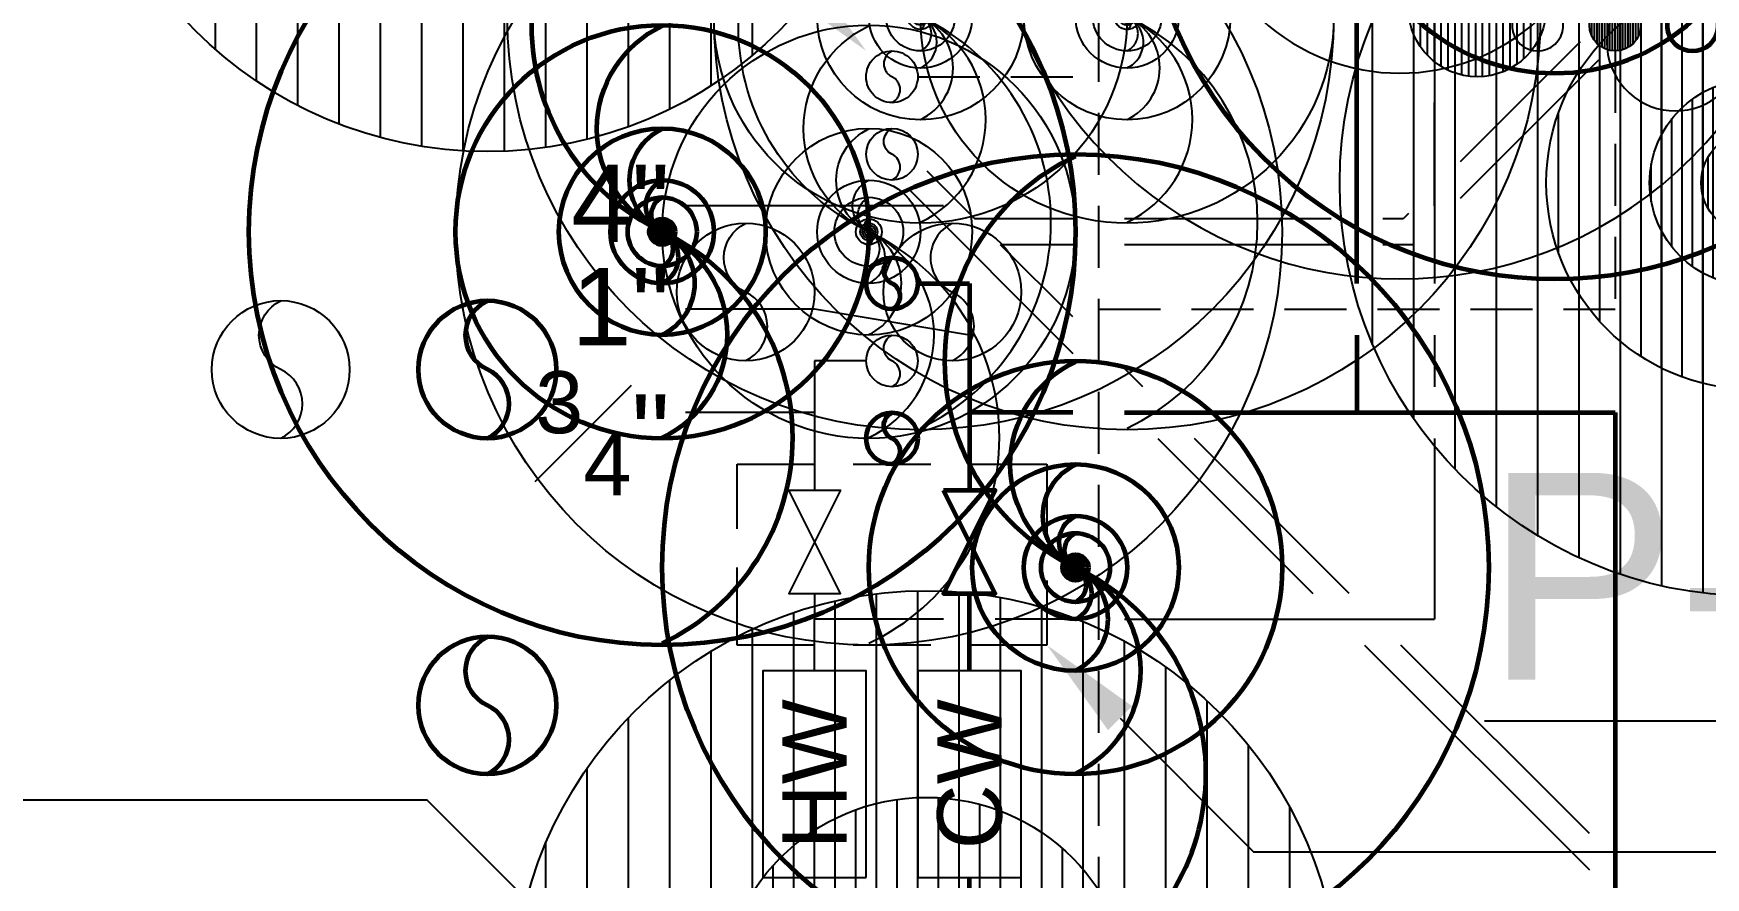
# Model space of a CAD drawing. Extents: x 2104 to 16979, y 4026 to 5124.
# Drawn here: x 8672.6 to 8769.8, y 4407 to 4456 of the extents above; entities that cross this region are included whole.
import ezdxf
from ezdxf import colors
from ezdxf.entities.mleader import LeaderData, LeaderLine
from ezdxf.enums import TextEntityAlignment as Align
from ezdxf.math import Vec2, Vec3

# ---------------------------------------------------------------- set-up
doc = ezdxf.new("R2010")
doc.units = 0
doc.header["$LTSCALE"] = 18
doc.header["$MEASUREMENT"] = 0
doc.linetypes.add('HIDDEN', pattern=[0.375, 0.25, -0.125])
doc.linetypes.add('VENT', pattern=[0.30000000000000004, 0.2, -0.1])
for name, color, linetype in [('G-ANNO-TEXT', 70, 'Continuous'), ('P-HW-N', 1, 'Continuous'), ('P-HW-N @ 1 (1)', 1, 'Continuous'), ('P-HW-N @ 1 (2)', 1, 'Continuous'), ('P-HW-N @ 12', 1, 'Continuous'), ('P-HW-N @ 128', 1, 'Continuous'), ('P-HW-N @ 16', 1, 'Continuous'), ('P-HW-N @ 192', 1, 'Continuous'), ('P-HW-N @ 2', 1, 'Continuous'), ('P-HW-N @ 24', 1, 'Continuous'), ('P-HW-N @ 384', 1, 'Continuous'), ('P-HW-N @ 4', 1, 'Continuous'), ('P-HW-N @ 48', 1, 'Continuous'), ('P-HW-N @ 64', 1, 'Continuous'), ('P-HW-N @ 768', 1, 'Continuous'), ('P-HW-N @ 8', 1, 'Continuous'), ('P-HW-N @ 96', 1, 'Continuous'), ('P-SAN-N', 6, 'Continuous'), ('P-SAN-N @ 1 (1)', 6, 'Continuous'), ('P-SAN-N @ 1 (2)', 6, 'Continuous'), ('P-SAN-N @ 12', 6, 'Continuous'), ('P-SAN-N @ 128', 6, 'Continuous'), ('P-SAN-N @ 16', 6, 'Continuous'), ('P-SAN-N @ 192', 6, 'Continuous'), ('P-SAN-N @ 2', 6, 'Continuous'), ('P-SAN-N @ 24', 6, 'Continuous'), ('P-SAN-N @ 384', 6, 'Continuous'), ('P-SAN-N @ 4', 6, 'Continuous'), ('P-SAN-N @ 48', 6, 'Continuous'), ('P-SAN-N @ 64', 6, 'Continuous'), ('P-SAN-N @ 768', 6, 'Continuous'), ('P-SAN-N @ 8', 6, 'Continuous'), ('P-SAN-N @ 96', 6, 'Continuous'), ('P-SANV-N', 5, 'VENT'), ('P-SANV-N @ 1 (1)', 5, 'VENT'), ('P-SANV-N @ 1 (2)', 5, 'VENT'), ('P-SANV-N @ 12', 5, 'VENT'), ('P-SANV-N @ 128', 5, 'VENT'), ('P-SANV-N @ 16', 5, 'VENT'), ('P-SANV-N @ 192', 5, 'VENT'), ('P-SANV-N @ 2', 5, 'VENT'), ('P-SANV-N @ 24', 5, 'VENT'), ('P-SANV-N @ 384', 5, 'VENT'), ('P-SANV-N @ 4', 5, 'VENT'), ('P-SANV-N @ 48', 5, 'VENT'), ('P-SANV-N @ 64', 5, 'VENT'), ('P-SANV-N @ 768', 5, 'VENT'), ('P-SANV-N @ 8', 5, 'VENT'), ('P-SANV-N @ 96', 5, 'VENT')]:
    doc.layers.add(name, color=color, linetype=linetype)
for name, color, linetype, lineweight in [('P-CW-N', 4, 'Continuous', 60), ('P-CW-N @ 1 (1)', 4, 'Continuous', 60), ('P-CW-N @ 1 (2)', 4, 'Continuous', 60), ('P-CW-N @ 12', 4, 'Continuous', 60), ('P-CW-N @ 128', 4, 'Continuous', 60), ('P-CW-N @ 16', 4, 'Continuous', 60), ('P-CW-N @ 192', 4, 'Continuous', 60), ('P-CW-N @ 2', 4, 'Continuous', 60), ('P-CW-N @ 24', 4, 'Continuous', 60), ('P-CW-N @ 384', 4, 'Continuous', 60), ('P-CW-N @ 4', 4, 'Continuous', 60), ('P-CW-N @ 48', 4, 'Continuous', 60), ('P-CW-N @ 64', 4, 'Continuous', 60), ('P-CW-N @ 768', 4, 'Continuous', 60), ('P-CW-N @ 8', 4, 'Continuous', 60), ('P-CW-N @ 96', 4, 'Continuous', 60), ('P-HWC-N', 2, 'Continuous', 60), ('P-HWC-N @ 1 (1)', 2, 'Continuous', 60), ('P-HWC-N @ 1 (2)', 2, 'Continuous', 60), ('P-HWC-N @ 12', 2, 'Continuous', 60), ('P-HWC-N @ 128', 2, 'Continuous', 60), ('P-HWC-N @ 16', 2, 'Continuous', 60), ('P-HWC-N @ 192', 2, 'Continuous', 60), ('P-HWC-N @ 2', 2, 'Continuous', 60), ('P-HWC-N @ 24', 2, 'Continuous', 60), ('P-HWC-N @ 384', 2, 'Continuous', 60), ('P-HWC-N @ 4', 2, 'Continuous', 60), ('P-HWC-N @ 48', 2, 'Continuous', 60), ('P-HWC-N @ 64', 2, 'Continuous', 60), ('P-HWC-N @ 768', 2, 'Continuous', 60), ('P-HWC-N @ 8', 2, 'Continuous', 60), ('P-HWC-N @ 96', 2, 'Continuous', 60)]:
    doc.layers.add(name, color=color, linetype=linetype, lineweight=lineweight)
doc.layers.get('0').freeze()
doc.styles.add('Arial', font='arial.ttf')
doc.dimstyles.new('Loop048', dxfattribs={"dimscale": 0, "dimtxt": 0.09375, "dimasz": 0.03125, "dimexe": 0.0625, "dimexo": 0.0625, "dimgap": 0.09375, "dimtad": 1, "dimdec": 4, "dimzin": 3, "dimdsep": 46, "dimlunit": 4, "dimtxsty": 'Arial', "dimblk": 'OBLIQUE', "dimcen": 0.09375, "dimdle": 0.0625, "dimclrd": 256, "dimclre": 256, "dimclrt": 256, "dimadec": 4, "dimazin": 0, "dimtfac": 0.8, "dimtdec": 4, "dimtix": 1, "dimtofl": 0, "dimtmove": 1, "dimatfit": 0, "dimldrblk": 'LeaderNoteBlock', "dimfxl": 1, "dimfrac": 1, "dimtolj": 1, "dimtzin": 0, "dimlwd": -1, "dimlwe": -1, "dimarcsym": 0})

# ---------------------------------------------------------------- blocks, each defined once
blk = doc.blocks.new('*U7')
h = blk.add_hatch()
h.set_pattern_fill('ANSI31', color=256, scale=0.025, angle=135)
h.set_pattern_definition([(180, (0, 0), (-4.336808689942018e-19, -0.003125), [])])
edge = h.paths.add_edge_path()
edge.add_arc((-3.469446951953614e-18, -6.938893903907228e-18), 0.03125000000000001, 0, 360)
blk.add_circle((0, 0), 0.03125)
blk = doc.blocks.new('*U492')
at = {"layer": 'P-SANV-N @ 384', "xscale": 384, "yscale": 384, "zscale": 384, "rotation": 89.99999999999999}
blk.add_blockref('*U7', (8724.5, 4399.656418475847), dxfattribs=at)
at = {"layer": 'P-SANV-N @ 768', "xscale": 768, "yscale": 768, "zscale": 768, "rotation": 89.99999999999999}
blk.add_blockref('*U7', (8724.5, 4399.656418475847), dxfattribs=at)
blk = doc.blocks.new('*U6')
blk.add_lwpolyline([(-3.332323771482692e-18, 0.03111555437015312, 0.6342579873937333), (-8.890457814381136e-18, 5.234717341758689e-34, -0.6342579873937336), (-6.793508145416166e-18, -0.03111555437015312)], format="xyb")
blk.add_circle((0, 0), 0.03125)
blk = doc.blocks.new('*U500')
at = {"layer": 'P-CW-N @ 1 (1)', "rotation": 180}
blk.add_blockref('*U6', (8709.156418475846, 4444.500000000001), dxfattribs=at)
at = {"layer": 'P-CW-N @ 1 (2)', "rotation": 180}
blk.add_blockref('*U6', (8709.156418475846, 4444.500000000001), dxfattribs=at)
at = {"layer": 'P-CW-N @ 12', "xscale": 12, "yscale": 12, "zscale": 12, "rotation": 180}
blk.add_blockref('*U6', (8709.156418475846, 4444.500000000001), dxfattribs=at)
at = {"layer": 'P-CW-N @ 128', "xscale": 128, "yscale": 128, "zscale": 128, "rotation": 180}
blk.add_blockref('*U6', (8699, 4436.500000000001), dxfattribs=at)
at = {"layer": 'P-CW-N @ 16', "xscale": 16, "yscale": 16, "zscale": 16, "rotation": 180}
blk.add_blockref('*U6', (8709.156418475846, 4444.500000000001), dxfattribs=at)
at = {"layer": 'P-CW-N @ 192', "xscale": 192, "yscale": 192, "zscale": 192, "rotation": 180}
blk.add_blockref('*U6', (8709.156418475846, 4444.500000000001), dxfattribs=at)
at = {"layer": 'P-CW-N @ 2', "xscale": 2, "yscale": 2, "zscale": 2, "rotation": 180}
blk.add_blockref('*U6', (8709.156418475846, 4444.500000000001), dxfattribs=at)
at = {"layer": 'P-CW-N @ 24', "xscale": 24, "yscale": 24, "zscale": 24, "rotation": 180}
blk.add_blockref('*U6', (8709.156418475846, 4444.500000000001), dxfattribs=at)
at = {"layer": 'P-CW-N @ 384', "xscale": 384, "yscale": 384, "zscale": 384, "rotation": 180}
blk.add_blockref('*U6', (8709.156418475846, 4444.500000000001), dxfattribs=at)
at = {"layer": 'P-CW-N @ 4', "xscale": 4, "yscale": 4, "zscale": 4, "rotation": 180}
blk.add_blockref('*U6', (8709.156418475846, 4444.500000000001), dxfattribs=at)
at = {"layer": 'P-CW-N @ 48', "xscale": 48, "yscale": 48, "zscale": 48, "rotation": 180}
blk.add_blockref('*U6', (8722.5, 4441.5), dxfattribs=at)
at = {"layer": 'P-CW-N @ 64', "xscale": 64, "yscale": 64, "zscale": 64, "rotation": 180}
blk.add_blockref('*U6', (8709.156418475846, 4444.500000000001), dxfattribs=at)
at = {"layer": 'P-CW-N @ 768', "xscale": 768, "yscale": 768, "zscale": 768, "rotation": 180}
blk.add_blockref('*U6', (8709.156418475846, 4444.500000000001), dxfattribs=at)
at = {"layer": 'P-CW-N @ 8', "xscale": 8, "yscale": 8, "zscale": 8, "rotation": 180}
blk.add_blockref('*U6', (8709.156418475846, 4444.500000000001), dxfattribs=at)
at = {"layer": 'P-CW-N @ 96', "xscale": 96, "yscale": 96, "zscale": 96, "rotation": 180}
blk.add_blockref('*U6', (8709.156418475846, 4444.500000000001), dxfattribs=at)
blk = doc.blocks.new('*U501')
at = {"layer": 'P-HW-N @ 1 (1)', "rotation": 180}
blk.add_blockref('*U6', (8721.156418475846, 4444.500000000001), dxfattribs=at)
at = {"layer": 'P-HW-N @ 1 (2)', "rotation": 180}
blk.add_blockref('*U6', (8721.156418475846, 4444.500000000001), dxfattribs=at)
at = {"layer": 'P-HW-N @ 12', "xscale": 12, "yscale": 12, "zscale": 12, "rotation": 180}
blk.add_blockref('*U6', (8721.156418475846, 4444.500000000001), dxfattribs=at)
at = {"layer": 'P-HW-N @ 128', "xscale": 128, "yscale": 128, "zscale": 128, "rotation": 180}
blk.add_blockref('*U6', (8687, 4436.500000000001), dxfattribs=at)
at = {"layer": 'P-HW-N @ 16', "xscale": 16, "yscale": 16, "zscale": 16, "rotation": 180}
blk.add_blockref('*U6', (8721.156418475846, 4444.500000000001), dxfattribs=at)
at = {"layer": 'P-HW-N @ 192', "xscale": 192, "yscale": 192, "zscale": 192, "rotation": 180}
blk.add_blockref('*U6', (8721.156418475846, 4444.500000000001), dxfattribs=at)
at = {"layer": 'P-HW-N @ 2', "xscale": 2, "yscale": 2, "zscale": 2, "rotation": 180}
blk.add_blockref('*U6', (8721.156418475846, 4444.500000000001), dxfattribs=at)
at = {"layer": 'P-HW-N @ 24', "xscale": 24, "yscale": 24, "zscale": 24, "rotation": 180}
blk.add_blockref('*U6', (8721.156418475846, 4444.500000000001), dxfattribs=at)
at = {"layer": 'P-HW-N @ 384', "xscale": 384, "yscale": 384, "zscale": 384, "rotation": 180}
blk.add_blockref('*U6', (8721.156418475846, 4444.500000000001), dxfattribs=at)
at = {"layer": 'P-HW-N @ 4', "xscale": 4, "yscale": 4, "zscale": 4, "rotation": 180}
blk.add_blockref('*U6', (8721.156418475846, 4444.500000000001), dxfattribs=at)
at = {"layer": 'P-HW-N @ 48', "xscale": 48, "yscale": 48, "zscale": 48, "rotation": 180}
blk.add_blockref('*U6', (8722.5, 4437), dxfattribs=at)
at = {"layer": 'P-HW-N @ 64', "xscale": 64, "yscale": 64, "zscale": 64, "rotation": 180}
blk.add_blockref('*U6', (8721.156418475846, 4444.500000000001), dxfattribs=at)
at = {"layer": 'P-HW-N @ 768', "xscale": 768, "yscale": 768, "zscale": 768, "rotation": 180}
blk.add_blockref('*U6', (8721.156418475846, 4444.500000000001), dxfattribs=at)
at = {"layer": 'P-HW-N @ 8', "xscale": 8, "yscale": 8, "zscale": 8, "rotation": 180}
blk.add_blockref('*U6', (8721.156418475846, 4444.500000000001), dxfattribs=at)
at = {"layer": 'P-HW-N @ 96', "xscale": 96, "yscale": 96, "zscale": 96, "rotation": 180}
blk.add_blockref('*U6', (8721.156418475846, 4444.500000000001), dxfattribs=at)
blk = doc.blocks.new('*U502')
at = {"layer": 'P-SAN-N @ 1 (1)', "rotation": 180}
blk.add_blockref('*U6', (8724.156418475846, 4457.000000000001), dxfattribs=at)
at = {"layer": 'P-SAN-N @ 1 (2)', "rotation": 180}
blk.add_blockref('*U6', (8724.156418475846, 4457.000000000001), dxfattribs=at)
at = {"layer": 'P-SAN-N @ 12', "xscale": 12, "yscale": 12, "zscale": 12, "rotation": 180}
blk.add_blockref('*U6', (8724.156418475846, 4457.000000000001), dxfattribs=at)
at = {"layer": 'P-SAN-N @ 128', "xscale": 128, "yscale": 128, "zscale": 128, "rotation": 180}
blk.add_blockref('*U6', (8714, 4441.000000000001), dxfattribs=at)
at = {"layer": 'P-SAN-N @ 16', "xscale": 16, "yscale": 16, "zscale": 16, "rotation": 180}
blk.add_blockref('*U6', (8724.156418475846, 4457.000000000001), dxfattribs=at)
at = {"layer": 'P-SAN-N @ 192', "xscale": 192, "yscale": 192, "zscale": 192, "rotation": 180}
blk.add_blockref('*U6', (8724.156418475846, 4457.000000000001), dxfattribs=at)
at = {"layer": 'P-SAN-N @ 2', "xscale": 2, "yscale": 2, "zscale": 2, "rotation": 180}
blk.add_blockref('*U6', (8724.156418475846, 4457.000000000001), dxfattribs=at)
at = {"layer": 'P-SAN-N @ 24', "xscale": 24, "yscale": 24, "zscale": 24, "rotation": 180}
blk.add_blockref('*U6', (8724.156418475846, 4457.000000000001), dxfattribs=at)
at = {"layer": 'P-SAN-N @ 384', "xscale": 384, "yscale": 384, "zscale": 384, "rotation": 180}
blk.add_blockref('*U6', (8724.156418475846, 4457.000000000001), dxfattribs=at)
at = {"layer": 'P-SAN-N @ 4', "xscale": 4, "yscale": 4, "zscale": 4, "rotation": 180}
blk.add_blockref('*U6', (8724.156418475846, 4457.000000000001), dxfattribs=at)
at = {"layer": 'P-SAN-N @ 48', "xscale": 48, "yscale": 48, "zscale": 48, "rotation": 180}
blk.add_blockref('*U6', (8722.5, 4449.000000000001), dxfattribs=at)
at = {"layer": 'P-SAN-N @ 64', "xscale": 64, "yscale": 64, "zscale": 64, "rotation": 180}
blk.add_blockref('*U6', (8724.156418475846, 4457.000000000001), dxfattribs=at)
at = {"layer": 'P-SAN-N @ 768', "xscale": 768, "yscale": 768, "zscale": 768, "rotation": 180}
blk.add_blockref('*U6', (8724.156418475846, 4457.000000000001), dxfattribs=at)
at = {"layer": 'P-SAN-N @ 8', "xscale": 8, "yscale": 8, "zscale": 8, "rotation": 180}
blk.add_blockref('*U6', (8724.156418475846, 4457.000000000001), dxfattribs=at)
at = {"layer": 'P-SAN-N @ 96', "xscale": 96, "yscale": 96, "zscale": 96, "rotation": 180}
blk.add_blockref('*U6', (8724.156418475846, 4457.000000000001), dxfattribs=at)
blk = doc.blocks.new('*U503')
at = {"layer": 'P-SANV-N @ 1 (1)', "rotation": 180}
blk.add_blockref('*U6', (8736.156418475846, 4457.000000000001), dxfattribs=at)
at = {"layer": 'P-SANV-N @ 1 (2)', "rotation": 180}
blk.add_blockref('*U6', (8736.156418475846, 4457.000000000001), dxfattribs=at)
at = {"layer": 'P-SANV-N @ 12', "xscale": 12, "yscale": 12, "zscale": 12, "rotation": 180}
blk.add_blockref('*U6', (8736.156418475846, 4457.000000000001), dxfattribs=at)
at = {"layer": 'P-SANV-N @ 128', "xscale": 128, "yscale": 128, "zscale": 128, "rotation": 180}
blk.add_blockref('*U6', (8726, 4441.000000000001), dxfattribs=at)
at = {"layer": 'P-SANV-N @ 16', "xscale": 16, "yscale": 16, "zscale": 16, "rotation": 180}
blk.add_blockref('*U6', (8736.156418475846, 4457.000000000001), dxfattribs=at)
at = {"layer": 'P-SANV-N @ 192', "xscale": 192, "yscale": 192, "zscale": 192, "rotation": 180}
blk.add_blockref('*U6', (8736.156418475846, 4457.000000000001), dxfattribs=at)
at = {"layer": 'P-SANV-N @ 2', "xscale": 2, "yscale": 2, "zscale": 2, "rotation": 180}
blk.add_blockref('*U6', (8736.156418475846, 4457.000000000001), dxfattribs=at)
at = {"layer": 'P-SANV-N @ 24', "xscale": 24, "yscale": 24, "zscale": 24, "rotation": 180}
blk.add_blockref('*U6', (8736.156418475846, 4457.000000000001), dxfattribs=at)
at = {"layer": 'P-SANV-N @ 384', "xscale": 384, "yscale": 384, "zscale": 384, "rotation": 180}
blk.add_blockref('*U6', (8736.156418475846, 4457.000000000001), dxfattribs=at)
at = {"layer": 'P-SANV-N @ 4', "xscale": 4, "yscale": 4, "zscale": 4, "rotation": 180}
blk.add_blockref('*U6', (8736.156418475846, 4457.000000000001), dxfattribs=at)
at = {"layer": 'P-SANV-N @ 48', "xscale": 48, "yscale": 48, "zscale": 48, "rotation": 180}
blk.add_blockref('*U6', (8722.5, 4453.5), dxfattribs=at)
at = {"layer": 'P-SANV-N @ 64', "xscale": 64, "yscale": 64, "zscale": 64, "rotation": 180}
blk.add_blockref('*U6', (8736.156418475846, 4457.000000000001), dxfattribs=at)
at = {"layer": 'P-SANV-N @ 768', "xscale": 768, "yscale": 768, "zscale": 768, "rotation": 180}
blk.add_blockref('*U6', (8736.156418475846, 4457.000000000001), dxfattribs=at)
at = {"layer": 'P-SANV-N @ 8', "xscale": 8, "yscale": 8, "zscale": 8, "rotation": 180}
blk.add_blockref('*U6', (8736.156418475846, 4457.000000000001), dxfattribs=at)
at = {"layer": 'P-SANV-N @ 96', "xscale": 96, "yscale": 96, "zscale": 96, "rotation": 180}
blk.add_blockref('*U6', (8736.156418475846, 4457.000000000001), dxfattribs=at)
blk = doc.blocks.new('*U504')
at = {"layer": 'P-SAN-N @ 1 (1)', "rotation": 89.99999999999999}
blk.add_blockref('*U7', (8772.5, 4447.343581524154), dxfattribs=at)
at = {"layer": 'P-SAN-N @ 1 (2)', "rotation": 89.99999999999999}
blk.add_blockref('*U7', (8772.5, 4447.343581524154), dxfattribs=at)
at = {"layer": 'P-SAN-N @ 12', "xscale": 12, "yscale": 12, "zscale": 12, "rotation": 89.99999999999999}
blk.add_blockref('*U7', (8772.5, 4447.343581524154), dxfattribs=at)
at = {"layer": 'P-SAN-N @ 128', "xscale": 128, "yscale": 128, "zscale": 128, "rotation": 89.99999999999999}
blk.add_blockref('*U7', (8756.5, 4457.5), dxfattribs=at)
at = {"layer": 'P-SAN-N @ 16', "xscale": 16, "yscale": 16, "zscale": 16, "rotation": 89.99999999999999}
blk.add_blockref('*U7', (8772.5, 4447.343581524154), dxfattribs=at)
at = {"layer": 'P-SAN-N @ 192', "xscale": 192, "yscale": 192, "zscale": 192, "rotation": 89.99999999999999}
blk.add_blockref('*U7', (8772.5, 4447.343581524154), dxfattribs=at)
at = {"layer": 'P-SAN-N @ 2', "xscale": 2, "yscale": 2, "zscale": 2, "rotation": 89.99999999999999}
blk.add_blockref('*U7', (8772.5, 4447.343581524154), dxfattribs=at)
at = {"layer": 'P-SAN-N @ 24', "xscale": 24, "yscale": 24, "zscale": 24, "rotation": 89.99999999999999}
blk.add_blockref('*U7', (8772.5, 4447.343581524154), dxfattribs=at)
at = {"layer": 'P-SAN-N @ 384', "xscale": 384, "yscale": 384, "zscale": 384, "rotation": 89.99999999999999}
blk.add_blockref('*U7', (8772.5, 4447.343581524154), dxfattribs=at)
at = {"layer": 'P-SAN-N @ 4', "xscale": 4, "yscale": 4, "zscale": 4, "rotation": 89.99999999999999}
blk.add_blockref('*U7', (8772.5, 4447.343581524154), dxfattribs=at)
at = {"layer": 'P-SAN-N @ 48', "xscale": 48, "yscale": 48, "zscale": 48, "rotation": 89.99999999999999}
blk.add_blockref('*U7', (8764.5, 4456.5), dxfattribs=at)
at = {"layer": 'P-SAN-N @ 64', "xscale": 64, "yscale": 64, "zscale": 64, "rotation": 89.99999999999999}
blk.add_blockref('*U7', (8772.5, 4447.343581524154), dxfattribs=at)
at = {"layer": 'P-SAN-N @ 768', "xscale": 768, "yscale": 768, "zscale": 768, "rotation": 89.99999999999999}
blk.add_blockref('*U7', (8772.5, 4447.343581524154), dxfattribs=at)
at = {"layer": 'P-SAN-N @ 8', "xscale": 8, "yscale": 8, "zscale": 8, "rotation": 89.99999999999999}
blk.add_blockref('*U7', (8772.5, 4447.343581524154), dxfattribs=at)
at = {"layer": 'P-SAN-N @ 96', "xscale": 96, "yscale": 96, "zscale": 96, "rotation": 89.99999999999999}
blk.add_blockref('*U7', (8772.5, 4447.343581524154), dxfattribs=at)
blk = doc.blocks.new('*U8')
at = {"linetype": 'Continuous'}
blk.add_arc((0, 0), 0.03111555437015312, 232.5669694738212, 127.4330305261797, dxfattribs=at)
blk = doc.blocks.new('*U505')
at = {"layer": 'P-CW-N @ 1 (1)', "rotation": 270}
blk.add_blockref('*U8', (8761.000000000002, 4465.656418475847), dxfattribs=at)
at = {"layer": 'P-CW-N @ 1 (2)', "rotation": 270}
blk.add_blockref('*U8', (8761.000000000002, 4465.656418475847), dxfattribs=at)
at = {"layer": 'P-CW-N @ 12', "xscale": 12, "yscale": 12, "zscale": 12, "rotation": 270}
blk.add_blockref('*U8', (8761.000000000002, 4465.656418475847), dxfattribs=at)
at = {"layer": 'P-CW-N @ 128', "xscale": 128, "yscale": 128, "zscale": 128, "rotation": 270}
blk.add_blockref('*U8', (8777.000000000002, 4455.500000000001), dxfattribs=at)
at = {"layer": 'P-CW-N @ 16', "xscale": 16, "yscale": 16, "zscale": 16, "rotation": 270}
blk.add_blockref('*U8', (8761.000000000002, 4465.656418475847), dxfattribs=at)
at = {"layer": 'P-CW-N @ 192', "xscale": 192, "yscale": 192, "zscale": 192, "rotation": 270}
blk.add_blockref('*U8', (8761.000000000002, 4465.656418475847), dxfattribs=at)
at = {"layer": 'P-CW-N @ 2', "xscale": 2, "yscale": 2, "zscale": 2, "rotation": 270}
blk.add_blockref('*U8', (8761.000000000002, 4465.656418475847), dxfattribs=at)
at = {"layer": 'P-CW-N @ 24', "xscale": 24, "yscale": 24, "zscale": 24, "rotation": 270}
blk.add_blockref('*U8', (8761.000000000002, 4465.656418475847), dxfattribs=at)
at = {"layer": 'P-CW-N @ 384', "xscale": 384, "yscale": 384, "zscale": 384, "rotation": 270}
blk.add_blockref('*U8', (8761.000000000002, 4465.656418475847), dxfattribs=at)
at = {"layer": 'P-CW-N @ 4', "xscale": 4, "yscale": 4, "zscale": 4, "rotation": 270}
blk.add_blockref('*U8', (8761.000000000002, 4465.656418475847), dxfattribs=at)
at = {"layer": 'P-CW-N @ 48', "xscale": 48, "yscale": 48, "zscale": 48, "rotation": 270}
blk.add_blockref('*U8', (8769.000000000002, 4456.500000000001), dxfattribs=at)
at = {"layer": 'P-CW-N @ 64', "xscale": 64, "yscale": 64, "zscale": 64, "rotation": 270}
blk.add_blockref('*U8', (8761.000000000002, 4465.656418475847), dxfattribs=at)
at = {"layer": 'P-CW-N @ 768', "xscale": 768, "yscale": 768, "zscale": 768, "rotation": 270}
blk.add_blockref('*U8', (8761.000000000002, 4465.656418475847), dxfattribs=at)
at = {"layer": 'P-CW-N @ 8', "xscale": 8, "yscale": 8, "zscale": 8, "rotation": 270}
blk.add_blockref('*U8', (8761.000000000002, 4465.656418475847), dxfattribs=at)
at = {"layer": 'P-CW-N @ 96', "xscale": 96, "yscale": 96, "zscale": 96, "rotation": 270}
blk.add_blockref('*U8', (8761.000000000002, 4465.656418475847), dxfattribs=at)
blk = doc.blocks.new('*U506')
at = {"layer": 'P-HW-N @ 1 (1)', "rotation": 270}
blk.add_blockref('*U8', (8752.000000000002, 4465.656418475847), dxfattribs=at)
at = {"layer": 'P-HW-N @ 1 (2)', "rotation": 270}
blk.add_blockref('*U8', (8752.000000000002, 4465.656418475847), dxfattribs=at)
at = {"layer": 'P-HW-N @ 12', "xscale": 12, "yscale": 12, "zscale": 12, "rotation": 270}
blk.add_blockref('*U8', (8752.000000000002, 4465.656418475847), dxfattribs=at)
at = {"layer": 'P-HW-N @ 128', "xscale": 128, "yscale": 128, "zscale": 128, "rotation": 270}
blk.add_blockref('*U8', (8768.000000000002, 4455.500000000001), dxfattribs=at)
at = {"layer": 'P-HW-N @ 16', "xscale": 16, "yscale": 16, "zscale": 16, "rotation": 270}
blk.add_blockref('*U8', (8752.000000000002, 4465.656418475847), dxfattribs=at)
at = {"layer": 'P-HW-N @ 192', "xscale": 192, "yscale": 192, "zscale": 192, "rotation": 270}
blk.add_blockref('*U8', (8752.000000000002, 4465.656418475847), dxfattribs=at)
at = {"layer": 'P-HW-N @ 2', "xscale": 2, "yscale": 2, "zscale": 2, "rotation": 270}
blk.add_blockref('*U8', (8752.000000000002, 4465.656418475847), dxfattribs=at)
at = {"layer": 'P-HW-N @ 24', "xscale": 24, "yscale": 24, "zscale": 24, "rotation": 270}
blk.add_blockref('*U8', (8752.000000000002, 4465.656418475847), dxfattribs=at)
at = {"layer": 'P-HW-N @ 384', "xscale": 384, "yscale": 384, "zscale": 384, "rotation": 270}
blk.add_blockref('*U8', (8752.000000000002, 4465.656418475847), dxfattribs=at)
at = {"layer": 'P-HW-N @ 4', "xscale": 4, "yscale": 4, "zscale": 4, "rotation": 270}
blk.add_blockref('*U8', (8752.000000000002, 4465.656418475847), dxfattribs=at)
at = {"layer": 'P-HW-N @ 48', "xscale": 48, "yscale": 48, "zscale": 48, "rotation": 270}
blk.add_blockref('*U8', (8760.000000000002, 4456.500000000001), dxfattribs=at)
at = {"layer": 'P-HW-N @ 64', "xscale": 64, "yscale": 64, "zscale": 64, "rotation": 270}
blk.add_blockref('*U8', (8752.000000000002, 4465.656418475847), dxfattribs=at)
at = {"layer": 'P-HW-N @ 768', "xscale": 768, "yscale": 768, "zscale": 768, "rotation": 270}
blk.add_blockref('*U8', (8752.000000000002, 4465.656418475847), dxfattribs=at)
at = {"layer": 'P-HW-N @ 8', "xscale": 8, "yscale": 8, "zscale": 8, "rotation": 270}
blk.add_blockref('*U8', (8752.000000000002, 4465.656418475847), dxfattribs=at)
at = {"layer": 'P-HW-N @ 96', "xscale": 96, "yscale": 96, "zscale": 96, "rotation": 270}
blk.add_blockref('*U8', (8752.000000000002, 4465.656418475847), dxfattribs=at)
blk = doc.blocks.new('*U10')
at = {"linetype": 'Continuous'}
blk.add_lwpolyline([(-0.06249999999977263, -0.03124999999991473), (-0.06249999999977263, 0.03124999999991463), (0.0625, -0.03124999999991473), (0.0625, 0.03124999999991472), (-0.06249999999977263, -0.03124999999991473)], dxfattribs=at)
blk = doc.blocks.new('*U510')
at = {"layer": 'P-SANV-N @ 768', "xscale": 768, "yscale": 768, "zscale": 768, "rotation": 89.99999999999999}
blk.add_blockref('*U7', (8699, 4473.156418475847), dxfattribs=at)
blk = doc.blocks.new('_Oblique')
at = {"color": 0, "linetype": 'ByBlock', "lineweight": -2}
blk.add_line((-0.5, -0.5), (0.5, 0.5), dxfattribs=at)
blk = doc.blocks.new('LeaderNoteBlock')
blk.add_ellipse((0, 0), major_axis=(1, -1.836909530733566e-16), ratio=0.2499999999998295, start_param=5.387520513321723, end_param=10.32044275462724)
blk = doc.blocks.new('*U12')
at = {"layer": 'DEFPOINTS'}
blk.add_lwpolyline([(-0.125, -0.0625), (0.125, -0.0625), (0.125, 0.0625), (-0.125, 0.0625)], close=True, dxfattribs=at)
at = {"style": 'Arial'}
blk.add_text('CW', height=0.078125, dxfattribs=at).set_placement((-3.686292673615752e-17, 2.775557561562891e-17), align=Align.MIDDLE)
blk = doc.blocks.new('*U13')
at = {"layer": 'DEFPOINTS'}
blk.add_lwpolyline([(-0.125, -0.0625), (0.125, -0.0625), (0.125, 0.0625), (-0.125, 0.0625)], close=True, dxfattribs=at)
at = {"style": 'Arial'}
blk.add_text('HW', height=0.078125, dxfattribs=at).set_placement((-3.713743472833174e-17, 0), align=Align.MIDDLE)
blk = doc.blocks.new('*U742')
at = {"layer": 'P-HWC-N @ 1 (1)', "rotation": 180}
blk.add_blockref('*U6', (8733.156418475846, 4425), dxfattribs=at)
at = {"layer": 'P-HWC-N @ 1 (2)', "rotation": 180}
blk.add_blockref('*U6', (8733.156418475846, 4425), dxfattribs=at)
at = {"layer": 'P-HWC-N @ 12', "xscale": 12, "yscale": 12, "zscale": 12, "rotation": 180}
blk.add_blockref('*U6', (8733.156418475846, 4425), dxfattribs=at)
at = {"layer": 'P-HWC-N @ 128', "xscale": 128, "yscale": 128, "zscale": 128, "rotation": 180}
blk.add_blockref('*U6', (8699, 4417), dxfattribs=at)
at = {"layer": 'P-HWC-N @ 16', "xscale": 16, "yscale": 16, "zscale": 16, "rotation": 180}
blk.add_blockref('*U6', (8733.156418475846, 4425), dxfattribs=at)
at = {"layer": 'P-HWC-N @ 192', "xscale": 192, "yscale": 192, "zscale": 192, "rotation": 180}
blk.add_blockref('*U6', (8733.156418475846, 4425), dxfattribs=at)
at = {"layer": 'P-HWC-N @ 2', "xscale": 2, "yscale": 2, "zscale": 2, "rotation": 180}
blk.add_blockref('*U6', (8733.156418475846, 4425), dxfattribs=at)
at = {"layer": 'P-HWC-N @ 24', "xscale": 24, "yscale": 24, "zscale": 24, "rotation": 180}
blk.add_blockref('*U6', (8733.156418475846, 4425), dxfattribs=at)
at = {"layer": 'P-HWC-N @ 384', "xscale": 384, "yscale": 384, "zscale": 384, "rotation": 180}
blk.add_blockref('*U6', (8733.156418475846, 4425), dxfattribs=at)
at = {"layer": 'P-HWC-N @ 4', "xscale": 4, "yscale": 4, "zscale": 4, "rotation": 180}
blk.add_blockref('*U6', (8733.156418475846, 4425), dxfattribs=at)
at = {"layer": 'P-HWC-N @ 48', "xscale": 48, "yscale": 48, "zscale": 48, "rotation": 180}
blk.add_blockref('*U6', (8722.5, 4432.5), dxfattribs=at)
at = {"layer": 'P-HWC-N @ 64', "xscale": 64, "yscale": 64, "zscale": 64, "rotation": 180}
blk.add_blockref('*U6', (8733.156418475846, 4425), dxfattribs=at)
at = {"layer": 'P-HWC-N @ 768', "xscale": 768, "yscale": 768, "zscale": 768, "rotation": 180}
blk.add_blockref('*U6', (8733.156418475846, 4425), dxfattribs=at)
at = {"layer": 'P-HWC-N @ 8', "xscale": 8, "yscale": 8, "zscale": 8, "rotation": 180}
blk.add_blockref('*U6', (8733.156418475846, 4425), dxfattribs=at)
at = {"layer": 'P-HWC-N @ 96', "xscale": 96, "yscale": 96, "zscale": 96, "rotation": 180}
blk.add_blockref('*U6', (8733.156418475846, 4425), dxfattribs=at)

msp = doc.modelspace()

# ---------------------------------------------------------------- linework, layer by layer
at = {"layer": 'G-ANNO-TEXT', "linetype": 'HIDDEN'}
msp.add_lwpolyline([(8713.5, 4431), (8731.5, 4431), (8731.5, 4420.5), (8713.5, 4420.5)], close=True, dxfattribs=at)
at = {"layer": 'P-CW-N'}
for p, q in [((8749.5, 4441.500000000001), (8749.5, 4473.000000000001)), ((8724, 4441.5), (8727, 4441.5)), ((8727, 4441.5), (8727, 4429.5)), ((8749.5, 4438.500000000001), (8749.5, 4434.000000000001)), ((8733, 4434), (8727, 4434)), ((8736, 4434.000000000001), (8764.5, 4434.000000000001)), ((8764.5, 4434.000000000001), (8764.5, 4315.500000000001)), ((8727, 4419), (8727, 4423.5)), ((8727, 4405.5), (8727, 4407))]:
    msp.add_line(p, q, dxfattribs=at)
at = {"layer": 'P-HW-N'}
for p, q in [((8754, 4468.500000000001), (8754, 4441.500000000001)), ((8754, 4446.000000000001), (8754, 4452.000000000001)), ((8754, 4438.500000000001), (8754, 4435.500000000001)), ((8718, 4437), (8718, 4429.500000000001)), ((8721, 4437), (8718, 4437)), ((8754, 4432.500000000001), (8754, 4422)), ((8718, 4423.5), (8718, 4422)), ((8725.5, 4422), (8718, 4422)), ((8718, 4419), (8718, 4422)), ((8733, 4422), (8728.5, 4422)), ((8736, 4422), (8754, 4422)), ((8718, 4389.000000000001), (8718, 4407))]:
    msp.add_line(p, q, dxfattribs=at)
at = {"layer": 'P-SAN-N'}
for p, q in [((8762.46966991411, 4455.53033008589), (8755.5, 4448.560660171779)), ((8763.53033008589, 4454.46966991411), (8755.5, 4446.439339828221)), ((8724.53033008589, 4448.03033008589), (8727.310660171777, 4445.249999999999)), ((8723.46966991411, 4446.96966991411), (8733, 4437.439339828219)), ((8733, 4445.249999999999), (8727.310660171777, 4445.249999999999)), ((8748, 4445.25), (8736, 4445.249999999999)), ((8752.18933982822, 4445.25), (8751, 4445.25)), ((8752.5, 4445.560660171779), (8752.18933982822, 4445.25)), ((8733, 4439.560660171779), (8728.81066017178, 4443.75)), ((8733, 4443.75), (8728.81066017178, 4443.75)), ((8748, 4443.75), (8736, 4443.75)), ((8752.81066017178, 4443.75), (8751, 4443.75)), ((8737.06066017178, 4435.5), (8736, 4436.560660171779)), ((8737.939339828219, 4432.5), (8746.939339828219, 4423.5)), ((8749.06066017178, 4423.5), (8740.06066017178, 4432.5)), ((8749.939339828219, 4420.5), (8763, 4407.439339828219)), ((8763, 4409.560660171778), (8752.06066017178, 4420.5))]:
    msp.add_line(p, q, dxfattribs=at)
at = {"layer": 'P-SANV-N'}
for p, q in [((8734.5, 4500.000000000001), (8734.5, 4404)), ((8764.5, 4455.000000000001), (8764.5, 4440.000000000001)), ((8724, 4453.500000000001), (8734.5, 4453.5)), ((8734.5, 4440.000000000001), (8764.5, 4440.000000000001))]:
    msp.add_line(p, q, dxfattribs=at)

# ---------------------------------------------------------------- block references
at = {"layer": 'P-CW-N'}
for name in ['*U505', '*U500']:
    msp.add_blockref(name, (0, 0), dxfattribs=at)
at = {"layer": 'P-CW-N @ 48', "xscale": 48, "yscale": 48, "zscale": 48}
for name, p, rotation in [('*U10', (8727, 4426.5), 270), ('*U12', (8727, 4413.000000000001), 89.99999999999999)]:
    msp.add_blockref(name, p, dxfattribs=dict(at, rotation=rotation))
at = {"layer": 'P-HW-N'}
for name in ['*U506', '*U501']:
    msp.add_blockref(name, (0, 0), dxfattribs=at)
at = {"layer": 'P-HW-N @ 48', "xscale": 48, "yscale": 48, "zscale": 48}
for name, p, rotation in [('*U10', (8718, 4426.5), 270), ('*U13', (8718, 4413.000000000001), 89.99999999999999)]:
    msp.add_blockref(name, p, dxfattribs=dict(at, rotation=rotation))
at = {"layer": 'P-HWC-N'}
msp.add_blockref('*U742', (0, 0), dxfattribs=at)
at = {"layer": 'P-SAN-N'}
for name in ['*U502', '*U504']:
    msp.add_blockref(name, (0, 0), dxfattribs=at)
at = {"layer": 'P-SANV-N'}
for name in ['*U510', '*U503', '*U492']:
    msp.add_blockref(name, (0, 0), dxfattribs=at)

# ---------------------------------------------------------------- texts
at = {"layer": 'G-ANNO-TEXT', "attachment_point": 3, "style": 'Arial'}
for s, insert, char_height, width in [('\\A1;4"', (8709.599999999627, 4448.400000000373), 4.5, 29.09999999999854), ('\\A1;1"', (8709.599999999627, 4442.400000000373), 4.5, 29.09999999999854), ('\\A1;{\\H0.8x;\\S3#4;}"', (8709.599999999627, 4436.400000000373), 4.5, 29.09999999999854), ('{\\LP-2}', (8783, 4430.5), 12, 68)]:
    msp.add_mtext(s, dxfattribs=dict(at, insert=insert, char_height=char_height, width=width))

# ---------------------------------------------------------------- leaders
at = {"layer": 'G-ANNO-TEXT'}
for points in [[(8725.5, 4446), (8712, 4446), (8710.5, 4446)], [(8727, 4438.5), (8718, 4440), (8710.5, 4440)], [(8718, 4434), (8712, 4434), (8710.5, 4434)]]:
    msp.add_leader(points, dimstyle='Loop048', override={"dimscale": 0}, dxfattribs=at)
ml = msp.add_multileader_mtext('Standard', dxfattribs=at)
ml.set_content('\\pxt1;FURNISH 18"x18" RATED ACCESS PANEL TO BE INSTALLED BY GENERAL CONTRACTOR', color=256, style='Arial')
ml.set_leader_properties(color=256, linetype='ByLayer', lineweight=-1)
ml.build(insert=Vec2(0, 0))
ml.multileader.update_dxf_attribs({"has_dogleg": 0, "dogleg_length": 0.125, "arrow_head_size": 6, "scale": 48})
ctx = ml.context
ctx.base_point, ctx.scale, ctx.char_height, ctx.arrow_head_size, ctx.landing_gap_size, ctx.plane_origin = Vec3(9371.951909959073, 4435.5), 48, 4.5, 6, 1.5, Vec3(9591, 4564.5)
ctx.text_align_type = 2
notes = []
notes.append((ctx, [(0, (1, 1, 0), (9451.5, 4435.5), (-1, 0), 6, [(0, [(9591, 4564.5), (9468, 4435.5)], 0, [])])]))
ctx.mtext.insert, ctx.mtext.width, ctx.mtext.alignment, ctx.mtext.flow_direction = Vec3(9444, 4437.788369713506), 73.29696435219012, 3, 5
ml = msp.add_multileader_mtext('Standard', dxfattribs=at)
ml.set_content('\\A1;FURNISH & INSTALL \\P{\\H0.8x;\\S1#2;}" VALVED HW \\P{\\H0.8x;\\S3#4;}" WASTE \\PCONNECTIONS FOR \\PDISHWASHER', color=256, style='Arial')
ml.set_leader_properties(color=256, linetype='ByLayer', lineweight=-1)
ml.build(insert=Vec2(0, 0))
ml.multileader.update_dxf_attribs({"has_dogleg": 0, "dogleg_length": 0.125, "arrow_head_size": 6, "scale": 48})
ctx = ml.context
ctx.base_point, ctx.scale, ctx.char_height, ctx.arrow_head_size, ctx.landing_gap_size, ctx.plane_origin = Vec3(8595.424624829468, 4509), 48, 4.5, 6, 1.5, Vec3(8707.5, 4492.5)
ctx.text_align_type = 2
notes.append((ctx, [(0, (1, 1, 0), (8665.5, 4509), (-1, 0), 6, [(0, [(8707.5, 4476), (8674.5, 4509)], 0, [])])]))
ctx.mtext.insert, ctx.mtext.alignment, ctx.mtext.flow_direction = Vec3(8658, 4511.288369713506), 3, 5
ml = msp.add_multileader_mtext('Standard', dxfattribs=at)
ml.set_content('VS\\PSS\\PCWR\\PHWR\\PHWCR', color=256, style='Arial')
ml.set_leader_properties(color=256, linetype='ByLayer', lineweight=-1)
ml.build(insert=Vec2(0, 0))
ml.multileader.update_dxf_attribs({"has_dogleg": 0, "dogleg_length": 0.125, "arrow_head_size": 6, "scale": 48})
ctx = ml.context
ctx.base_point, ctx.scale, ctx.char_height, ctx.arrow_head_size, ctx.landing_gap_size, ctx.plane_origin = Vec3(8637.530013642565, 4465.5), 48, 4.5, 6, 1.5, Vec3(8721, 4455)
ctx.text_align_type = 2
notes.append((ctx, [(0, (1, 1, 0), (8665.5, 4465.5), (-1, 0), 6, [(0, [(8721, 4455), (8710.5, 4465.5)], 0, [])])]))
ctx.mtext.insert, ctx.mtext.alignment, ctx.mtext.flow_direction = Vec3(8658, 4467.788369713506), 3, 5
ml = msp.add_multileader_mtext('Standard', dxfattribs=at)
ml.set_content('\\pxt1;FURNISH 18"x18" RATED ACCESS PANEL TO BE INSTALLED BY GENERAL CONTRACTOR', color=256, style='Arial')
ml.set_leader_properties(color=256, linetype='ByLayer', lineweight=-1)
ml.build(insert=Vec2(0, 0))
ml.multileader.update_dxf_attribs({"has_dogleg": 0, "dogleg_length": 0.125, "arrow_head_size": 6, "scale": 48})
ctx = ml.context
ctx.base_point, ctx.scale, ctx.char_height, ctx.arrow_head_size, ctx.landing_gap_size, ctx.plane_origin = Vec3(9012, 4408.5), 48, 4.5, 6, 1.5, Vec3(8731.5, 4420.5)
notes.append((ctx, [(0, (1, 1, 0), (9006, 4408.5), (1, 0), 6, [(0, [(8731.5, 4420.5), (8743.5, 4408.5)], 0, [])])]))
ctx.mtext.insert, ctx.mtext.width, ctx.mtext.flow_direction = Vec3(9013.5, 4410.788369713506), 102.825070911751, 5
ml = msp.add_multileader_mtext('Standard', dxfattribs=at)
ml.set_content('\\A1;{\\H0.8x;\\S1#2;}"HW-DROP\\P{\\H0.8x;\\S1#2;}"CW-DROP\\P2"V\\P2"W&T', color=256, style='Arial')
ml.set_leader_properties(color=256, linetype='ByLayer', lineweight=-1)
ml.build(insert=Vec2(0, 0))
ml.multileader.update_dxf_attribs({"has_dogleg": 0, "dogleg_length": 0.125, "arrow_head_size": 6, "scale": 48})
ctx = ml.context
ctx.base_point, ctx.scale, ctx.char_height, ctx.arrow_head_size, ctx.landing_gap_size, ctx.plane_origin = Vec3(8618.660914051841, 4411.5), 48, 4.5, 6, 1.5, Vec3(8697, 4395)
ctx.text_align_type = 2
notes.append((ctx, [(0, (1, 1, 0), (8665.5, 4411.5), (-1, 0), 6, [(0, [(8716.5, 4390.5), (8695.5, 4411.5)], 0, [])])]))
ctx.mtext.insert, ctx.mtext.alignment, ctx.mtext.flow_direction = Vec3(8658, 4413.802182810368), 3, 5
for ctx, leaders in notes:
    for number, flags, end, landing, length, lines in leaders:
        leader = LeaderData()
        leader.index, (leader.has_last_leader_line, leader.has_dogleg_vector, leader.attachment_direction) = number, flags
        leader.last_leader_point, leader.dogleg_vector, leader.dogleg_length = Vec3(end), Vec3(landing), length
        for number, points, colour, breaks in lines:
            line = LeaderLine()
            line.index, line.vertices, line.color, line.breaks = number, Vec3.list(points), colors.encode_raw_color(colour), breaks
            leader.lines.append(line)
        ctx.leaders.append(leader)

doc.saveas('drawing.dxf')
